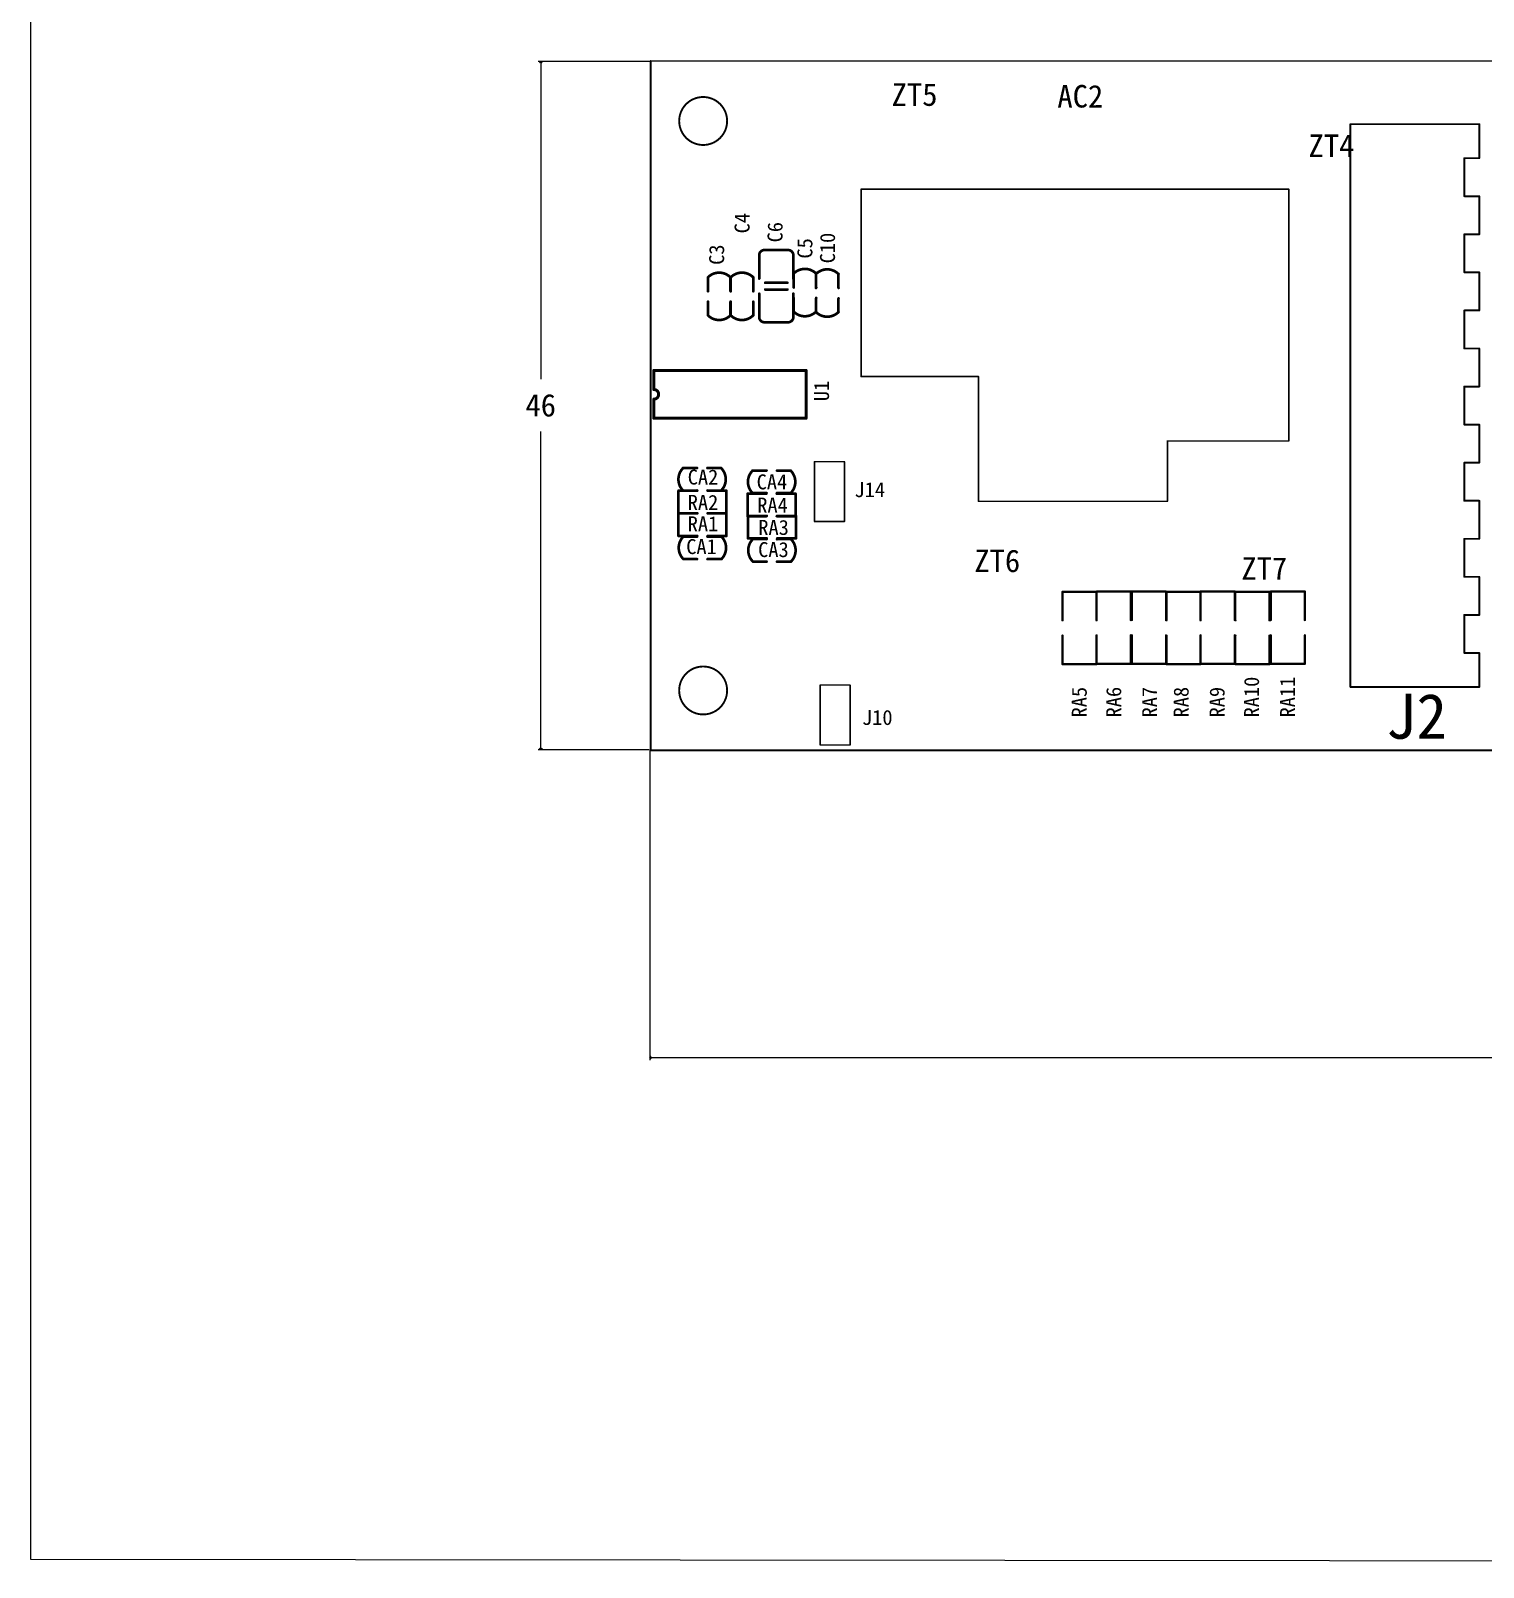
# Model space of a CAD drawing. Extents: x 761 to 1259, y 401 to 597.
# Drawn here: x 760.8 to 857.8, y 401.1 to 503.6 of the extents above; entities that cross this region are included whole.
import ezdxf

# ---------------------------------------------------------------- set-up
doc = ezdxf.new("R2010")
doc.units = 0
doc.header["$MEASUREMENT"] = 0
doc.layers.get('0').update_dxf_attribs({"linetype": 'CONTINUOUS'})
doc.layers.get('Defpoints').update_dxf_attribs({"linetype": 'CONTINUOUS'})
doc.layers.add('BOTTOMOVERLAY', color=7, linetype='CONTINUOUS')
doc.layers.add('KEEPOUTLAYER', color=6, linetype='CONTINUOUS')
doc.styles.get("Standard").update_dxf_attribs({"font": ''})
doc.styles.get('Standard').set_extended_font_data('SimSun')
doc.dimstyles.get("Standard").update_dxf_attribs({"dimtxt": 0.18, "dimasz": 0.18, "dimexe": 0.18, "dimexo": 0.0625, "dimgap": 0.09, "dimtad": 0, "dimtih": 1, "dimtoh": 1, "dimdec": 4, "dimzin": 0, "dimdsep": 46, "dimtxsty": 'Standard', "dimcen": 0.09, "dimadec": 0, "dimazin": 0, "dimtfac": 1, "dimtdec": 4, "dimtofl": 0, "dimtmove": 0, "dimatfit": 0, "dimfxl": 1, "dimtolj": 1, "dimtzin": 0, "dimarcsym": 0})

# ---------------------------------------------------------------- blocks, each defined once
blk = doc.blocks.new('0805_B_14')
at = {"layer": 'BOTTOMOVERLAY', "const_width": 0.15}
for points in [[(-2.41, -1.14), (-2.41, 1.14)], [(-0.51, 1.14), (-2.41, 1.14)], [(2.41, 1.14), (0.51, 1.14)], [(2.41, -1.14), (2.41, 1.14)], [(-0.51, -1.14), (-2.41, -1.14)], [(2.41, -1.14), (0.51, -1.14)]]:
    blk.add_lwpolyline(points, dxfattribs=at)
at = {"layer": 'BOTTOMOVERLAY', "const_width": 0.075}
for points in [[(-2.45, 1.14, 1), (-2.38, 1.14, 1)], [(-2.45, 1.14, 1), (-2.38, 1.14, 1)], [(-0.55, 1.14, 1), (-0.47, 1.14, 1)], [(0.47, 1.14, 1), (0.55, 1.14, 1)], [(2.38, 1.14, 1), (2.45, 1.14, 1)], [(2.38, 1.14, 1), (2.45, 1.14, 1)], [(-2.45, -1.14, 1), (-2.38, -1.14, 1)], [(-2.45, -1.14, 1), (-2.38, -1.14, 1)], [(-0.55, -1.14, 1), (-0.47, -1.14, 1)], [(0.47, -1.14, 1), (0.55, -1.14, 1)], [(2.38, -1.14, 1), (2.45, -1.14, 1)], [(2.38, -1.14, 1), (2.45, -1.14, 1)]]:
    blk.add_lwpolyline(points, format="xyb", close=True, dxfattribs=at)
blk = doc.blocks.new('0805_B_15')
at = {"layer": 'BOTTOMOVERLAY', "const_width": 0.15}
for points in [[(-2.41, -1.14), (-2.41, 1.14)], [(-0.51, 1.14), (-2.41, 1.14)], [(2.41, 1.14), (0.51, 1.14)], [(2.41, -1.14), (2.41, 1.14)], [(-0.51, -1.14), (-2.41, -1.14)], [(2.41, -1.14), (0.51, -1.14)]]:
    blk.add_lwpolyline(points, dxfattribs=at)
at = {"layer": 'BOTTOMOVERLAY', "const_width": 0.075}
for points in [[(-2.45, 1.14, 1), (-2.38, 1.14, 1)], [(-2.45, 1.14, 1), (-2.38, 1.14, 1)], [(-0.55, 1.14, 1), (-0.47, 1.14, 1)], [(0.47, 1.14, 1), (0.55, 1.14, 1)], [(2.38, 1.14, 1), (2.45, 1.14, 1)], [(2.38, 1.14, 1), (2.45, 1.14, 1)], [(-2.45, -1.14, 1), (-2.38, -1.14, 1)], [(-2.45, -1.14, 1), (-2.38, -1.14, 1)], [(-0.55, -1.14, 1), (-0.47, -1.14, 1)], [(0.47, -1.14, 1), (0.55, -1.14, 1)], [(2.38, -1.14, 1), (2.45, -1.14, 1)], [(2.38, -1.14, 1), (2.45, -1.14, 1)]]:
    blk.add_lwpolyline(points, format="xyb", close=True, dxfattribs=at)
blk = doc.blocks.new('0805_B_16')
at = {"layer": 'BOTTOMOVERLAY', "const_width": 0.15}
for points in [[(-2.41, -1.14), (-2.41, 1.14)], [(-0.51, 1.14), (-2.41, 1.14)], [(2.41, 1.14), (0.51, 1.14)], [(2.41, -1.14), (2.41, 1.14)], [(-0.51, -1.14), (-2.41, -1.14)], [(2.41, -1.14), (0.51, -1.14)]]:
    blk.add_lwpolyline(points, dxfattribs=at)
at = {"layer": 'BOTTOMOVERLAY', "const_width": 0.075}
for points in [[(-2.45, 1.14, 1), (-2.38, 1.14, 1)], [(-2.45, 1.14, 1), (-2.38, 1.14, 1)], [(-0.55, 1.14, 1), (-0.47, 1.14, 1)], [(0.47, 1.14, 1), (0.55, 1.14, 1)], [(2.38, 1.14, 1), (2.45, 1.14, 1)], [(2.38, 1.14, 1), (2.45, 1.14, 1)], [(-2.45, -1.14, 1), (-2.38, -1.14, 1)], [(-2.45, -1.14, 1), (-2.38, -1.14, 1)], [(-0.55, -1.14, 1), (-0.47, -1.14, 1)], [(0.47, -1.14, 1), (0.55, -1.14, 1)], [(2.38, -1.14, 1), (2.45, -1.14, 1)], [(2.38, -1.14, 1), (2.45, -1.14, 1)]]:
    blk.add_lwpolyline(points, format="xyb", close=True, dxfattribs=at)
blk = doc.blocks.new('7P_5_08_B_29')
at = {"layer": 'BOTTOMOVERLAY', "const_width": 0.127}
for points in [[(-18.78, 1), (-18.78, 3.8)], [(18.78, 3.8), (-18.78, 3.8)], [(18.78, -1), (18.78, 3.8)], [(-18.78, -4.8), (-18.78, 1)], [(18.78, -4.8), (18.78, -1)], [(-13.97, -3.8), (-16.51, -3.8)], [(-16.51, -4.8), (-16.51, -3.8)], [(-16.51, -4.8), (-16.51, -3.8)], [(-13.97, -4.8), (-13.97, -3.8)], [(-11.43, -4.8), (-11.43, -3.8)], [(-8.89, -3.8), (-11.43, -3.8)], [(-8.89, -4.8), (-8.89, -3.8)], [(-6.35, -4.8), (-6.35, -3.8)], [(-3.81, -3.8), (-6.35, -3.8)], [(-3.81, -4.8), (-3.81, -3.8)], [(-1.27, -4.8), (-1.27, -3.8)], [(1.27, -3.8), (-1.27, -3.8)], [(1.27, -4.8), (1.27, -3.8)], [(6.35, -3.8), (3.81, -3.8)], [(3.81, -4.8), (3.81, -3.8)], [(6.35, -4.8), (6.35, -3.8)], [(11.43, -3.8), (8.89, -3.8)], [(8.89, -4.8), (8.89, -3.8)], [(11.43, -4.8), (11.43, -3.8)], [(16.51, -3.8), (13.97, -3.8)], [(13.97, -4.8), (13.97, -3.8)], [(16.51, -4.8), (16.51, -3.8)], [(-16.51, -4.8), (-18.78, -4.8)], [(-11.43, -4.8), (-13.97, -4.8)], [(-6.35, -4.8), (-8.89, -4.8)], [(-1.27, -4.8), (-3.81, -4.8)], [(3.81, -4.8), (1.27, -4.8)], [(8.89, -4.8), (6.35, -4.8)], [(13.97, -4.8), (11.43, -4.8)], [(18.78, -4.8), (16.51, -4.8)]]:
    blk.add_lwpolyline(points, dxfattribs=at)
at = {"layer": 'BOTTOMOVERLAY', "const_width": 0.0635}
for points in [[(-18.81, 3.8, 1), (-18.75, 3.8, 1)], [(-18.81, 3.8, 1), (-18.75, 3.8, 1)], [(18.75, 3.8, 1), (18.81, 3.8, 1)], [(18.75, 3.8, 1), (18.81, 3.8, 1)], [(-18.81, 1, 1), (-18.75, 1, 1)], [(-18.81, 1, 1), (-18.75, 1, 1)], [(18.75, -1, 1), (18.81, -1, 1)], [(18.75, -1, 1), (18.81, -1, 1)], [(-16.54, -3.8, 1), (-16.48, -3.8, 1)], [(-16.54, -3.8, 1), (-16.48, -3.8, 1)], [(-16.54, -3.8, 1), (-16.48, -3.8, 1)], [(-14, -3.8, 1), (-13.94, -3.8, 1)], [(-14, -3.8, 1), (-13.94, -3.8, 1)], [(-11.46, -3.8, 1), (-11.4, -3.8, 1)], [(-11.46, -3.8, 1), (-11.4, -3.8, 1)], [(-8.92, -3.8, 1), (-8.86, -3.8, 1)], [(-8.92, -3.8, 1), (-8.86, -3.8, 1)], [(-6.38, -3.8, 1), (-6.32, -3.8, 1)], [(-6.38, -3.8, 1), (-6.32, -3.8, 1)], [(-3.84, -3.8, 1), (-3.78, -3.8, 1)], [(-3.84, -3.8, 1), (-3.78, -3.8, 1)], [(-1.3, -3.8, 1), (-1.24, -3.8, 1)], [(-1.3, -3.8, 1), (-1.24, -3.8, 1)], [(1.24, -3.8, 1), (1.3, -3.8, 1)], [(1.24, -3.8, 1), (1.3, -3.8, 1)], [(3.78, -3.8, 1), (3.84, -3.8, 1)], [(3.78, -3.8, 1), (3.84, -3.8, 1)], [(6.32, -3.8, 1), (6.38, -3.8, 1)], [(6.32, -3.8, 1), (6.38, -3.8, 1)], [(8.86, -3.8, 1), (8.92, -3.8, 1)], [(8.86, -3.8, 1), (8.92, -3.8, 1)], [(11.4, -3.8, 1), (11.46, -3.8, 1)], [(11.4, -3.8, 1), (11.46, -3.8, 1)], [(13.94, -3.8, 1), (14, -3.8, 1)], [(13.94, -3.8, 1), (14, -3.8, 1)], [(16.48, -3.8, 1), (16.54, -3.8, 1)], [(16.48, -3.8, 1), (16.54, -3.8, 1)], [(-18.81, -4.8, 1), (-18.75, -4.8, 1)], [(-18.81, -4.8, 1), (-18.75, -4.8, 1)], [(-16.54, -4.8, 1), (-16.48, -4.8, 1)], [(-16.54, -4.8, 1), (-16.48, -4.8, 1)], [(-16.54, -4.8, 1), (-16.48, -4.8, 1)], [(-14, -4.8, 1), (-13.94, -4.8, 1)], [(-14, -4.8, 1), (-13.94, -4.8, 1)], [(-11.46, -4.8, 1), (-11.4, -4.8, 1)], [(-11.46, -4.8, 1), (-11.4, -4.8, 1)], [(-8.92, -4.8, 1), (-8.86, -4.8, 1)], [(-8.92, -4.8, 1), (-8.86, -4.8, 1)], [(-6.38, -4.8, 1), (-6.32, -4.8, 1)], [(-6.38, -4.8, 1), (-6.32, -4.8, 1)], [(-3.84, -4.8, 1), (-3.78, -4.8, 1)], [(-3.84, -4.8, 1), (-3.78, -4.8, 1)], [(-1.3, -4.8, 1), (-1.24, -4.8, 1)], [(-1.3, -4.8, 1), (-1.24, -4.8, 1)], [(1.24, -4.8, 1), (1.3, -4.8, 1)], [(1.24, -4.8, 1), (1.3, -4.8, 1)], [(3.78, -4.8, 1), (3.84, -4.8, 1)], [(3.78, -4.8, 1), (3.84, -4.8, 1)], [(6.32, -4.8, 1), (6.38, -4.8, 1)], [(6.32, -4.8, 1), (6.38, -4.8, 1)], [(8.86, -4.8, 1), (8.92, -4.8, 1)], [(8.86, -4.8, 1), (8.92, -4.8, 1)], [(11.4, -4.8, 1), (11.46, -4.8, 1)], [(11.4, -4.8, 1), (11.46, -4.8, 1)], [(13.94, -4.8, 1), (14, -4.8, 1)], [(13.94, -4.8, 1), (14, -4.8, 1)], [(16.48, -4.8, 1), (16.54, -4.8, 1)], [(16.48, -4.8, 1), (16.54, -4.8, 1)], [(18.75, -4.8, 1), (18.81, -4.8, 1)], [(18.75, -4.8, 1), (18.81, -4.8, 1)]]:
    blk.add_lwpolyline(points, format="xyb", close=True, dxfattribs=at)
blk = doc.blocks.new('RN8207C_B_48')
at = {"layer": 'BOTTOMOVERLAY', "const_width": 0.2}
for points in [[(-1.6, 5.08), (-1.6, -5.08)], [(-1.6, 5.08), (1.6, 5.08)], [(1.6, 5.08), (1.6, -5.08)], [(-1.6, -5.08), (-0.32, -5.08)], [(0.32, -5.08), (1.6, -5.08)]]:
    blk.add_lwpolyline(points, dxfattribs=at)
at = {"layer": 'BOTTOMOVERLAY', "const_width": 0.1}
for points in [[(-1.65, 5.08, 1), (-1.55, 5.08, 1)], [(-1.65, 5.08, 1), (-1.55, 5.08, 1)], [(1.55, 5.08, 1), (1.65, 5.08, 1)], [(1.55, 5.08, 1), (1.65, 5.08, 1)], [(-1.65, -5.08, 1), (-1.55, -5.08, 1)], [(-1.65, -5.08, 1), (-1.55, -5.08, 1)], [(-0.37, -5.08, 1), (-0.27, -5.08, 1)], [(-0.37, -5.08, 1), (-0.27, -5.08, 1)], [(0.27, -5.08, 1), (0.37, -5.08, 1)], [(0.27, -5.08, 1), (0.37, -5.08, 1)], [(1.55, -5.08, 1), (1.65, -5.08, 1)], [(1.55, -5.08, 1), (1.65, -5.08, 1)]]:
    blk.add_lwpolyline(points, format="xyb", close=True, dxfattribs=at)
at = {"layer": 'BOTTOMOVERLAY', "const_width": 0.2}
blk.add_lwpolyline([(-0.32, -5.08, -1), (0.32, -5.08)], format="xyb", dxfattribs=at)
blk = doc.blocks.new('0805_B_59')
at = {"layer": 'BOTTOMOVERLAY', "const_width": 0.15}
for points in [[(-2.41, 1.14), (-2.41, -1.14)], [(-2.41, 1.14), (-0.51, 1.14)], [(0.51, 1.14), (2.41, 1.14)], [(2.41, 1.14), (2.41, -1.14)], [(-2.41, -1.14), (-0.51, -1.14)], [(0.51, -1.14), (2.41, -1.14)]]:
    blk.add_lwpolyline(points, dxfattribs=at)
at = {"layer": 'BOTTOMOVERLAY', "const_width": 0.075}
for points in [[(-2.45, 1.14, 1), (-2.38, 1.14, 1)], [(-2.45, 1.14, 1), (-2.38, 1.14, 1)], [(-0.55, 1.14, 1), (-0.47, 1.14, 1)], [(0.47, 1.14, 1), (0.55, 1.14, 1)], [(2.38, 1.14, 1), (2.45, 1.14, 1)], [(2.38, 1.14, 1), (2.45, 1.14, 1)], [(-2.45, -1.14, 1), (-2.38, -1.14, 1)], [(-2.45, -1.14, 1), (-2.38, -1.14, 1)], [(-0.55, -1.14, 1), (-0.47, -1.14, 1)], [(0.47, -1.14, 1), (0.55, -1.14, 1)], [(2.38, -1.14, 1), (2.45, -1.14, 1)], [(2.38, -1.14, 1), (2.45, -1.14, 1)]]:
    blk.add_lwpolyline(points, format="xyb", close=True, dxfattribs=at)
blk = doc.blocks.new('0603_B_60')
at = {"layer": 'BOTTOMOVERLAY', "const_width": 0.178}
for points in [[(-0.36, 0.77), (-1.61, 0.77)], [(-1.61, 0.77), (-1.61, -0.73)], [(1.59, 0.77), (0.34, 0.77)], [(1.59, 0.77), (1.59, -0.73)], [(-0.36, -0.73), (-1.61, -0.73)], [(1.59, -0.73), (0.34, -0.73)]]:
    blk.add_lwpolyline(points, dxfattribs=at)
at = {"layer": 'BOTTOMOVERLAY', "const_width": 0.0889}
for points in [[(-1.66, 0.77, 1), (-1.57, 0.77, 1)], [(-1.66, 0.77, 1), (-1.57, 0.77, 1)], [(-0.41, 0.77, 1), (-0.32, 0.77, 1)], [(0.29, 0.77, 1), (0.38, 0.77, 1)], [(1.54, 0.77, 1), (1.63, 0.77, 1)], [(1.54, 0.77, 1), (1.63, 0.77, 1)], [(-1.66, -0.73, 1), (-1.57, -0.73, 1)], [(-1.66, -0.73, 1), (-1.57, -0.73, 1)], [(-0.41, -0.73, 1), (-0.32, -0.73, 1)], [(0.29, -0.73, 1), (0.38, -0.73, 1)], [(1.54, -0.73, 1), (1.63, -0.73, 1)], [(1.54, -0.73, 1), (1.63, -0.73, 1)]]:
    blk.add_lwpolyline(points, format="xyb", close=True, dxfattribs=at)
blk = doc.blocks.new('0603_B_61')
at = {"layer": 'BOTTOMOVERLAY', "const_width": 0.178}
for points in [[(-1.61, 0.77), (-0.36, 0.77)], [(-1.61, -0.73), (-1.61, 0.77)], [(0.34, 0.77), (1.59, 0.77)], [(1.59, -0.73), (1.59, 0.77)], [(-1.61, -0.73), (-0.36, -0.73)], [(0.34, -0.73), (1.59, -0.73)]]:
    blk.add_lwpolyline(points, dxfattribs=at)
at = {"layer": 'BOTTOMOVERLAY', "const_width": 0.0889}
for points in [[(-1.66, 0.77, 1), (-1.57, 0.77, 1)], [(-1.66, 0.77, 1), (-1.57, 0.77, 1)], [(-0.41, 0.77, 1), (-0.32, 0.77, 1)], [(0.29, 0.77, 1), (0.38, 0.77, 1)], [(1.54, 0.77, 1), (1.63, 0.77, 1)], [(1.54, 0.77, 1), (1.63, 0.77, 1)], [(-1.66, -0.73, 1), (-1.57, -0.73, 1)], [(-1.66, -0.73, 1), (-1.57, -0.73, 1)], [(-0.41, -0.73, 1), (-0.32, -0.73, 1)], [(0.29, -0.73, 1), (0.38, -0.73, 1)], [(1.54, -0.73, 1), (1.63, -0.73, 1)], [(1.54, -0.73, 1), (1.63, -0.73, 1)]]:
    blk.add_lwpolyline(points, format="xyb", close=True, dxfattribs=at)
blk = doc.blocks.new('0603_B_62')
at = {"layer": 'BOTTOMOVERLAY', "const_width": 0.178}
for points in [[(-0.36, 0.77), (-1.61, 0.77)], [(-1.61, 0.77), (-1.61, -0.73)], [(1.59, 0.77), (0.34, 0.77)], [(1.59, 0.77), (1.59, -0.73)], [(-0.36, -0.73), (-1.61, -0.73)], [(1.59, -0.73), (0.34, -0.73)]]:
    blk.add_lwpolyline(points, dxfattribs=at)
at = {"layer": 'BOTTOMOVERLAY', "const_width": 0.0889}
for points in [[(-1.66, 0.77, 1), (-1.57, 0.77, 1)], [(-1.66, 0.77, 1), (-1.57, 0.77, 1)], [(-0.41, 0.77, 1), (-0.32, 0.77, 1)], [(0.29, 0.77, 1), (0.38, 0.77, 1)], [(1.54, 0.77, 1), (1.63, 0.77, 1)], [(1.54, 0.77, 1), (1.63, 0.77, 1)], [(-1.66, -0.73, 1), (-1.57, -0.73, 1)], [(-1.66, -0.73, 1), (-1.57, -0.73, 1)], [(-0.41, -0.73, 1), (-0.32, -0.73, 1)], [(0.29, -0.73, 1), (0.38, -0.73, 1)], [(1.54, -0.73, 1), (1.63, -0.73, 1)], [(1.54, -0.73, 1), (1.63, -0.73, 1)]]:
    blk.add_lwpolyline(points, format="xyb", close=True, dxfattribs=at)
blk = doc.blocks.new('0603_B_63')
at = {"layer": 'BOTTOMOVERLAY', "const_width": 0.178}
for points in [[(-1.61, 0.77), (-0.36, 0.77)], [(-1.61, -0.73), (-1.61, 0.77)], [(0.34, 0.77), (1.59, 0.77)], [(1.59, -0.73), (1.59, 0.77)], [(-1.61, -0.73), (-0.36, -0.73)], [(0.34, -0.73), (1.59, -0.73)]]:
    blk.add_lwpolyline(points, dxfattribs=at)
at = {"layer": 'BOTTOMOVERLAY', "const_width": 0.0889}
for points in [[(-1.66, 0.77, 1), (-1.57, 0.77, 1)], [(-1.66, 0.77, 1), (-1.57, 0.77, 1)], [(-0.41, 0.77, 1), (-0.32, 0.77, 1)], [(0.29, 0.77, 1), (0.38, 0.77, 1)], [(1.54, 0.77, 1), (1.63, 0.77, 1)], [(1.54, 0.77, 1), (1.63, 0.77, 1)], [(-1.66, -0.73, 1), (-1.57, -0.73, 1)], [(-1.66, -0.73, 1), (-1.57, -0.73, 1)], [(-0.41, -0.73, 1), (-0.32, -0.73, 1)], [(0.29, -0.73, 1), (0.38, -0.73, 1)], [(1.54, -0.73, 1), (1.63, -0.73, 1)], [(1.54, -0.73, 1), (1.63, -0.73, 1)]]:
    blk.add_lwpolyline(points, format="xyb", close=True, dxfattribs=at)
blk = doc.blocks.new('0603C_B_161')
at = {"layer": 'BOTTOMOVERLAY', "const_width": 0.18}
for points in [[(-0.75, 1.26, -0.414214), (0.75, 1.26)], [(0.75, -1.28, -0.414214), (-0.75, -1.28)]]:
    blk.add_lwpolyline(points, format="xyb", dxfattribs=at)
for points in [[(-0.75, 0.35), (-0.75, 1.26)], [(0.75, 0.35), (0.75, 1.26)], [(-0.75, -1.28), (-0.75, -0.35)], [(0.75, -1.28), (0.75, -0.35)]]:
    blk.add_lwpolyline(points, dxfattribs=at)
at = {"layer": 'BOTTOMOVERLAY', "const_width": 0.09}
for points in [[(-0.79, 1.26, 1), (-0.7, 1.26, 1)], [(-0.79, 1.26, 1), (-0.7, 1.26, 1)], [(0.71, 1.26, 1), (0.8, 1.26, 1)], [(0.71, 1.26, 1), (0.8, 1.26, 1)], [(-0.79, 0.35, 1), (-0.7, 0.35, 1)], [(0.71, 0.35, 1), (0.8, 0.35, 1)], [(-0.79, -0.35, 1), (-0.7, -0.35, 1)], [(0.71, -0.35, 1), (0.8, -0.35, 1)], [(-0.79, -1.28, 1), (-0.7, -1.28, 1)], [(-0.79, -1.28, 1), (-0.7, -1.28, 1)], [(0.71, -1.28, 1), (0.8, -1.28, 1)], [(0.71, -1.28, 1), (0.8, -1.28, 1)]]:
    blk.add_lwpolyline(points, format="xyb", close=True, dxfattribs=at)
blk = doc.blocks.new('0603C_B_162')
at = {"layer": 'BOTTOMOVERLAY', "const_width": 0.18}
for points in [[(-0.75, 1.26, -0.414214), (0.75, 1.26)], [(0.75, -1.28, -0.414214), (-0.75, -1.28)]]:
    blk.add_lwpolyline(points, format="xyb", dxfattribs=at)
for points in [[(-0.75, 1.26), (-0.75, 0.35)], [(0.75, 1.26), (0.75, 0.35)], [(-0.75, -0.35), (-0.75, -1.28)], [(0.75, -0.35), (0.75, -1.28)]]:
    blk.add_lwpolyline(points, dxfattribs=at)
at = {"layer": 'BOTTOMOVERLAY', "const_width": 0.09}
for points in [[(-0.79, 1.26, 1), (-0.7, 1.26, 1)], [(-0.79, 1.26, 1), (-0.7, 1.26, 1)], [(0.71, 1.26, 1), (0.8, 1.26, 1)], [(0.71, 1.26, 1), (0.8, 1.26, 1)], [(-0.79, 0.35, 1), (-0.7, 0.35, 1)], [(0.71, 0.35, 1), (0.8, 0.35, 1)], [(-0.79, -0.35, 1), (-0.7, -0.35, 1)], [(0.71, -0.35, 1), (0.8, -0.35, 1)], [(-0.79, -1.28, 1), (-0.7, -1.28, 1)], [(-0.79, -1.28, 1), (-0.7, -1.28, 1)], [(0.71, -1.28, 1), (0.8, -1.28, 1)], [(0.71, -1.28, 1), (0.8, -1.28, 1)]]:
    blk.add_lwpolyline(points, format="xyb", close=True, dxfattribs=at)
blk = doc.blocks.new('0603C_B_163')
at = {"layer": 'BOTTOMOVERLAY', "const_width": 0.18}
for points in [[(-0.75, 1.26, -0.414214), (0.75, 1.26)], [(0.75, -1.28, -0.414214), (-0.75, -1.28)]]:
    blk.add_lwpolyline(points, format="xyb", dxfattribs=at)
for points in [[(-0.75, 0.35), (-0.75, 1.26)], [(0.75, 0.35), (0.75, 1.26)], [(-0.75, -1.28), (-0.75, -0.35)], [(0.75, -1.28), (0.75, -0.35)]]:
    blk.add_lwpolyline(points, dxfattribs=at)
at = {"layer": 'BOTTOMOVERLAY', "const_width": 0.09}
for points in [[(-0.79, 1.26, 1), (-0.7, 1.26, 1)], [(-0.79, 1.26, 1), (-0.7, 1.26, 1)], [(0.71, 1.26, 1), (0.8, 1.26, 1)], [(0.71, 1.26, 1), (0.8, 1.26, 1)], [(-0.79, 0.35, 1), (-0.7, 0.35, 1)], [(0.71, 0.35, 1), (0.8, 0.35, 1)], [(-0.79, -0.35, 1), (-0.7, -0.35, 1)], [(0.71, -0.35, 1), (0.8, -0.35, 1)], [(-0.79, -1.28, 1), (-0.7, -1.28, 1)], [(-0.79, -1.28, 1), (-0.7, -1.28, 1)], [(0.71, -1.28, 1), (0.8, -1.28, 1)], [(0.71, -1.28, 1), (0.8, -1.28, 1)]]:
    blk.add_lwpolyline(points, format="xyb", close=True, dxfattribs=at)
blk = doc.blocks.new('0603C_B_164')
at = {"layer": 'BOTTOMOVERLAY', "const_width": 0.18}
for points in [[(-0.75, 1.26, -0.414214), (0.75, 1.26)], [(0.75, -1.28, -0.414214), (-0.75, -1.28)]]:
    blk.add_lwpolyline(points, format="xyb", dxfattribs=at)
for points in [[(-0.75, 1.26), (-0.75, 0.35)], [(0.75, 1.26), (0.75, 0.35)], [(-0.75, -0.35), (-0.75, -1.28)], [(0.75, -0.35), (0.75, -1.28)]]:
    blk.add_lwpolyline(points, dxfattribs=at)
at = {"layer": 'BOTTOMOVERLAY', "const_width": 0.09}
for points in [[(-0.79, 1.26, 1), (-0.7, 1.26, 1)], [(-0.79, 1.26, 1), (-0.7, 1.26, 1)], [(0.71, 1.26, 1), (0.8, 1.26, 1)], [(0.71, 1.26, 1), (0.8, 1.26, 1)], [(-0.79, 0.35, 1), (-0.7, 0.35, 1)], [(0.71, 0.35, 1), (0.8, 0.35, 1)], [(-0.79, -0.35, 1), (-0.7, -0.35, 1)], [(0.71, -0.35, 1), (0.8, -0.35, 1)], [(-0.79, -1.28, 1), (-0.7, -1.28, 1)], [(-0.79, -1.28, 1), (-0.7, -1.28, 1)], [(0.71, -1.28, 1), (0.8, -1.28, 1)], [(0.71, -1.28, 1), (0.8, -1.28, 1)]]:
    blk.add_lwpolyline(points, format="xyb", close=True, dxfattribs=at)
blk = doc.blocks.new('0603C_B_192')
at = {"layer": 'BOTTOMOVERLAY', "const_width": 0.18}
for points in [[(-0.75, 1.26, -0.414214), (0.75, 1.26)], [(0.75, -1.28, -0.414214), (-0.75, -1.28)]]:
    blk.add_lwpolyline(points, format="xyb", dxfattribs=at)
for points in [[(-0.75, 1.26), (-0.75, 0.35)], [(0.75, 1.26), (0.75, 0.35)], [(-0.75, -0.35), (-0.75, -1.28)], [(0.75, -0.35), (0.75, -1.28)]]:
    blk.add_lwpolyline(points, dxfattribs=at)
at = {"layer": 'BOTTOMOVERLAY', "const_width": 0.09}
for points in [[(-0.79, 1.26, 1), (-0.7, 1.26, 1)], [(-0.79, 1.26, 1), (-0.7, 1.26, 1)], [(0.71, 1.26, 1), (0.8, 1.26, 1)], [(0.71, 1.26, 1), (0.8, 1.26, 1)], [(-0.79, 0.35, 1), (-0.7, 0.35, 1)], [(0.71, 0.35, 1), (0.8, 0.35, 1)], [(-0.79, -0.35, 1), (-0.7, -0.35, 1)], [(0.71, -0.35, 1), (0.8, -0.35, 1)], [(-0.79, -1.28, 1), (-0.7, -1.28, 1)], [(-0.79, -1.28, 1), (-0.7, -1.28, 1)], [(0.71, -1.28, 1), (0.8, -1.28, 1)], [(0.71, -1.28, 1), (0.8, -1.28, 1)]]:
    blk.add_lwpolyline(points, format="xyb", close=True, dxfattribs=at)
blk = doc.blocks.new('0805C_B_196')
at = {"layer": 'BOTTOMOVERLAY', "const_width": 0.178}
for points in [[(-2.41, 0.79, -0.414214), (-2.06, 1.14)], [(2.06, 1.14, -0.414214), (2.41, 0.79)], [(-2.06, -1.14, -0.414214), (-2.41, -0.79)], [(2.41, -0.79, -0.414214), (2.06, -1.14)]]:
    blk.add_lwpolyline(points, format="xyb", dxfattribs=at)
for points in [[(-2.06, 1.14), (-0.51, 1.14)], [(0.51, 1.14), (2.06, 1.14)], [(-2.41, 0.78), (-2.41, -0.79)], [(-0.23, 0.74), (-0.23, -0.74)], [(0.23, 0.74), (0.23, -0.74)], [(2.41, 0.79), (2.41, -0.79)], [(-2.06, -1.14), (-0.51, -1.14)], [(0.51, -1.14), (2.06, -1.14)]]:
    blk.add_lwpolyline(points, dxfattribs=at)
at = {"layer": 'BOTTOMOVERLAY', "const_width": 0.0889}
for points in [[(-2.1, 1.14, 1), (-2.02, 1.14, 1)], [(-2.1, 1.14, 1), (-2.02, 1.14, 1)], [(-0.55, 1.14, 1), (-0.46, 1.14, 1)], [(0.46, 1.14, 1), (0.55, 1.14, 1)], [(2.01, 1.14, 1), (2.1, 1.14, 1)], [(2.01, 1.14, 1), (2.1, 1.14, 1)], [(-2.46, 0.79, 1), (-2.37, 0.79, 1)], [(-2.45, 0.78, 1), (-2.37, 0.78, 1)], [(-0.27, 0.74, 1), (-0.18, 0.74, 1)], [(0.18, 0.74, 1), (0.27, 0.74, 1)], [(2.37, 0.79, 1), (2.46, 0.79, 1)], [(2.37, 0.79, 1), (2.45, 0.79, 1)], [(-2.45, -0.79, 1), (-2.37, -0.79, 1)], [(-2.45, -0.79, 1), (-2.37, -0.79, 1)], [(-0.27, -0.74, 1), (-0.18, -0.74, 1)], [(0.18, -0.74, 1), (0.27, -0.74, 1)], [(2.37, -0.79, 1), (2.46, -0.79, 1)], [(2.37, -0.79, 1), (2.46, -0.79, 1)], [(-2.1, -1.14, 1), (-2.01, -1.14, 1)], [(-2.1, -1.14, 1), (-2.01, -1.14, 1)], [(-0.55, -1.14, 1), (-0.46, -1.14, 1)], [(0.46, -1.14, 1), (0.55, -1.14, 1)], [(2.02, -1.14, 1), (2.1, -1.14, 1)], [(2.02, -1.14, 1), (2.1, -1.14, 1)]]:
    blk.add_lwpolyline(points, format="xyb", close=True, dxfattribs=at)
blk = doc.blocks.new('0603C_B_197')
at = {"layer": 'BOTTOMOVERLAY', "const_width": 0.18}
for points in [[(-0.75, 1.26, -0.414214), (0.75, 1.26)], [(0.75, -1.28, -0.414214), (-0.75, -1.28)]]:
    blk.add_lwpolyline(points, format="xyb", dxfattribs=at)
for points in [[(-0.75, 1.26), (-0.75, 0.35)], [(0.75, 1.26), (0.75, 0.35)], [(-0.75, -0.35), (-0.75, -1.28)], [(0.75, -0.35), (0.75, -1.28)]]:
    blk.add_lwpolyline(points, dxfattribs=at)
at = {"layer": 'BOTTOMOVERLAY', "const_width": 0.09}
for points in [[(-0.79, 1.26, 1), (-0.7, 1.26, 1)], [(-0.79, 1.26, 1), (-0.7, 1.26, 1)], [(0.71, 1.26, 1), (0.8, 1.26, 1)], [(0.71, 1.26, 1), (0.8, 1.26, 1)], [(-0.79, 0.35, 1), (-0.7, 0.35, 1)], [(0.71, 0.35, 1), (0.8, 0.35, 1)], [(-0.79, -0.35, 1), (-0.7, -0.35, 1)], [(0.71, -0.35, 1), (0.8, -0.35, 1)], [(-0.79, -1.28, 1), (-0.7, -1.28, 1)], [(-0.79, -1.28, 1), (-0.7, -1.28, 1)], [(0.71, -1.28, 1), (0.8, -1.28, 1)], [(0.71, -1.28, 1), (0.8, -1.28, 1)]]:
    blk.add_lwpolyline(points, format="xyb", close=True, dxfattribs=at)
blk = doc.blocks.new('0603C_B_198')
at = {"layer": 'BOTTOMOVERLAY', "const_width": 0.18}
for points in [[(-0.75, 1.26, -0.414214), (0.75, 1.26)], [(0.75, -1.28, -0.414214), (-0.75, -1.28)]]:
    blk.add_lwpolyline(points, format="xyb", dxfattribs=at)
for points in [[(-0.75, 1.26), (-0.75, 0.35)], [(0.75, 1.26), (0.75, 0.35)], [(-0.75, -0.35), (-0.75, -1.28)], [(0.75, -0.35), (0.75, -1.28)]]:
    blk.add_lwpolyline(points, dxfattribs=at)
at = {"layer": 'BOTTOMOVERLAY', "const_width": 0.09}
for points in [[(-0.79, 1.26, 1), (-0.7, 1.26, 1)], [(-0.79, 1.26, 1), (-0.7, 1.26, 1)], [(0.71, 1.26, 1), (0.8, 1.26, 1)], [(0.71, 1.26, 1), (0.8, 1.26, 1)], [(-0.79, 0.35, 1), (-0.7, 0.35, 1)], [(0.71, 0.35, 1), (0.8, 0.35, 1)], [(-0.79, -0.35, 1), (-0.7, -0.35, 1)], [(0.71, -0.35, 1), (0.8, -0.35, 1)], [(-0.79, -1.28, 1), (-0.7, -1.28, 1)], [(-0.79, -1.28, 1), (-0.7, -1.28, 1)], [(0.71, -1.28, 1), (0.8, -1.28, 1)], [(0.71, -1.28, 1), (0.8, -1.28, 1)]]:
    blk.add_lwpolyline(points, format="xyb", close=True, dxfattribs=at)
blk = doc.blocks.new('0603C_B_199')
at = {"layer": 'BOTTOMOVERLAY', "const_width": 0.18}
for points in [[(-0.75, 1.26, -0.414214), (0.75, 1.26)], [(0.75, -1.28, -0.414214), (-0.75, -1.28)]]:
    blk.add_lwpolyline(points, format="xyb", dxfattribs=at)
for points in [[(-0.75, 1.26), (-0.75, 0.35)], [(0.75, 1.26), (0.75, 0.35)], [(-0.75, -0.35), (-0.75, -1.28)], [(0.75, -0.35), (0.75, -1.28)]]:
    blk.add_lwpolyline(points, dxfattribs=at)
at = {"layer": 'BOTTOMOVERLAY', "const_width": 0.09}
for points in [[(-0.79, 1.26, 1), (-0.7, 1.26, 1)], [(-0.79, 1.26, 1), (-0.7, 1.26, 1)], [(0.71, 1.26, 1), (0.8, 1.26, 1)], [(0.71, 1.26, 1), (0.8, 1.26, 1)], [(-0.79, 0.35, 1), (-0.7, 0.35, 1)], [(0.71, 0.35, 1), (0.8, 0.35, 1)], [(-0.79, -0.35, 1), (-0.7, -0.35, 1)], [(0.71, -0.35, 1), (0.8, -0.35, 1)], [(-0.79, -1.28, 1), (-0.7, -1.28, 1)], [(-0.79, -1.28, 1), (-0.7, -1.28, 1)], [(0.71, -1.28, 1), (0.8, -1.28, 1)], [(0.71, -1.28, 1), (0.8, -1.28, 1)]]:
    blk.add_lwpolyline(points, format="xyb", close=True, dxfattribs=at)
blk = doc.blocks.new('0805_B_207')
at = {"layer": 'BOTTOMOVERLAY', "const_width": 0.15}
for points in [[(-2.41, -1.14), (-2.41, 1.14)], [(-0.51, 1.14), (-2.41, 1.14)], [(2.41, 1.14), (0.51, 1.14)], [(2.41, -1.14), (2.41, 1.14)], [(-0.51, -1.14), (-2.41, -1.14)], [(2.41, -1.14), (0.51, -1.14)]]:
    blk.add_lwpolyline(points, dxfattribs=at)
at = {"layer": 'BOTTOMOVERLAY', "const_width": 0.075}
for points in [[(-2.45, 1.14, 1), (-2.38, 1.14, 1)], [(-2.45, 1.14, 1), (-2.38, 1.14, 1)], [(-0.55, 1.14, 1), (-0.47, 1.14, 1)], [(0.47, 1.14, 1), (0.55, 1.14, 1)], [(2.38, 1.14, 1), (2.45, 1.14, 1)], [(2.38, 1.14, 1), (2.45, 1.14, 1)], [(-2.45, -1.14, 1), (-2.38, -1.14, 1)], [(-2.45, -1.14, 1), (-2.38, -1.14, 1)], [(-0.55, -1.14, 1), (-0.47, -1.14, 1)], [(0.47, -1.14, 1), (0.55, -1.14, 1)], [(2.38, -1.14, 1), (2.45, -1.14, 1)], [(2.38, -1.14, 1), (2.45, -1.14, 1)]]:
    blk.add_lwpolyline(points, format="xyb", close=True, dxfattribs=at)
blk = doc.blocks.new('0805_B_208')
at = {"layer": 'BOTTOMOVERLAY', "const_width": 0.15}
for points in [[(-2.41, 1.14), (-2.41, -1.14)], [(-2.41, 1.14), (-0.51, 1.14)], [(0.51, 1.14), (2.41, 1.14)], [(2.41, 1.14), (2.41, -1.14)], [(-2.41, -1.14), (-0.51, -1.14)], [(0.51, -1.14), (2.41, -1.14)]]:
    blk.add_lwpolyline(points, dxfattribs=at)
at = {"layer": 'BOTTOMOVERLAY', "const_width": 0.075}
for points in [[(-2.45, 1.14, 1), (-2.38, 1.14, 1)], [(-2.45, 1.14, 1), (-2.38, 1.14, 1)], [(-0.55, 1.14, 1), (-0.47, 1.14, 1)], [(0.47, 1.14, 1), (0.55, 1.14, 1)], [(2.38, 1.14, 1), (2.45, 1.14, 1)], [(2.38, 1.14, 1), (2.45, 1.14, 1)], [(-2.45, -1.14, 1), (-2.38, -1.14, 1)], [(-2.45, -1.14, 1), (-2.38, -1.14, 1)], [(-0.55, -1.14, 1), (-0.47, -1.14, 1)], [(0.47, -1.14, 1), (0.55, -1.14, 1)], [(2.38, -1.14, 1), (2.45, -1.14, 1)], [(2.38, -1.14, 1), (2.45, -1.14, 1)]]:
    blk.add_lwpolyline(points, format="xyb", close=True, dxfattribs=at)
blk = doc.blocks.new('0805_B_209')
at = {"layer": 'BOTTOMOVERLAY', "const_width": 0.15}
for points in [[(-2.41, -1.14), (-2.41, 1.14)], [(-0.51, 1.14), (-2.41, 1.14)], [(2.41, 1.14), (0.51, 1.14)], [(2.41, -1.14), (2.41, 1.14)], [(-0.51, -1.14), (-2.41, -1.14)], [(2.41, -1.14), (0.51, -1.14)]]:
    blk.add_lwpolyline(points, dxfattribs=at)
at = {"layer": 'BOTTOMOVERLAY', "const_width": 0.075}
for points in [[(-2.45, 1.14, 1), (-2.38, 1.14, 1)], [(-2.45, 1.14, 1), (-2.38, 1.14, 1)], [(-0.55, 1.14, 1), (-0.47, 1.14, 1)], [(0.47, 1.14, 1), (0.55, 1.14, 1)], [(2.38, 1.14, 1), (2.45, 1.14, 1)], [(2.38, 1.14, 1), (2.45, 1.14, 1)], [(-2.45, -1.14, 1), (-2.38, -1.14, 1)], [(-2.45, -1.14, 1), (-2.38, -1.14, 1)], [(-0.55, -1.14, 1), (-0.47, -1.14, 1)], [(0.47, -1.14, 1), (0.55, -1.14, 1)], [(2.38, -1.14, 1), (2.45, -1.14, 1)], [(2.38, -1.14, 1), (2.45, -1.14, 1)]]:
    blk.add_lwpolyline(points, format="xyb", close=True, dxfattribs=at)
blk = doc.blocks.new('2_0_2_B_215')
at = {"layer": 'BOTTOMOVERLAY', "const_width": 0.1}
for points in [[(1, 2), (-1, 2)], [(-1, 2), (-1, -2)], [(1, 2), (1, -2)], [(1, -2), (-1, -2)]]:
    blk.add_lwpolyline(points, dxfattribs=at)
at = {"layer": 'BOTTOMOVERLAY', "const_width": 0.05}
for points in [[(-1.02, 2, 1), (-0.98, 2, 1)], [(-1.02, 2, 1), (-0.98, 2, 1)], [(0.98, 2, 1), (1.02, 2, 1)], [(0.98, 2, 1), (1.02, 2, 1)], [(-1.02, -2, 1), (-0.98, -2, 1)], [(-1.02, -2, 1), (-0.98, -2, 1)], [(0.98, -2, 1), (1.02, -2, 1)], [(0.98, -2, 1), (1.02, -2, 1)]]:
    blk.add_lwpolyline(points, format="xyb", close=True, dxfattribs=at)
blk = doc.blocks.new('2_0_2_B_217')
at = {"layer": 'BOTTOMOVERLAY', "const_width": 0.1}
for points in [[(1, 2), (-1, 2)], [(-1, 2), (-1, -2)], [(1, 2), (1, -2)], [(1, -2), (-1, -2)]]:
    blk.add_lwpolyline(points, dxfattribs=at)
at = {"layer": 'BOTTOMOVERLAY', "const_width": 0.05}
for points in [[(-1.02, 2, 1), (-0.98, 2, 1)], [(-1.02, 2, 1), (-0.98, 2, 1)], [(0.98, 2, 1), (1.02, 2, 1)], [(0.98, 2, 1), (1.02, 2, 1)], [(-1.02, -2, 1), (-0.98, -2, 1)], [(-1.02, -2, 1), (-0.98, -2, 1)], [(0.98, -2, 1), (1.02, -2, 1)], [(0.98, -2, 1), (1.02, -2, 1)]]:
    blk.add_lwpolyline(points, format="xyb", close=True, dxfattribs=at)
blk = doc.blocks.new('_Open90')
at = {"color": 0, "linetype": 'ByBlock', "lineweight": -2}
for p, q in [((0, 0), (-1, 0)), ((-0.5, 0.5), (0, 0)), ((0, 0), (-0.5, -0.5))]:
    blk.add_line(p, q, dxfattribs=at)
blk = doc.blocks.new('*D917')
at = {"color": 6, "linetype": 'Continuous', "lineweight": -2}
for p, q in [((802.15, 455.55), (802.15, 434.9)), ((1137.25, 455.49), (1137.25, 434.9)), ((802.33, 435.08), (967.23, 435.08)), ((1137.07, 435.08), (972.17, 435.08))]:
    blk.add_line(p, q, dxfattribs=at)
at = {"layer": 'Defpoints', "color": 0, "linetype": 'Continuous'}
for p in [(802.15, 455.62), (1137.25, 455.55), (1137.25, 435.08)]:
    blk.add_point(p, dxfattribs=at)
at = {"color": 6, "linetype": 'Continuous', "lineweight": -2, "xscale": 0.18, "yscale": 0.18, "zscale": 0.18, "rotation": 180}
blk.add_blockref('_Open90', (802.15, 435.08), dxfattribs=at)
at = {"color": 6, "linetype": 'Continuous', "lineweight": -2, "xscale": 0.18, "yscale": 0.18, "zscale": 0.18}
blk.add_blockref('_Open90', (1137.25, 435.08), dxfattribs=at)
at = {"color": 6, "linetype": 'Continuous', "insert": (969.7, 435.08), "char_height": 1.5, "attachment_point": 5}
blk.add_mtext('\\A1;335', dxfattribs=at)
blk = doc.blocks.new('*D918')
at = {"color": 6, "linetype": 'Continuous', "lineweight": -2}
for p, q in [((802.14, 501.54), (794.69, 501.54)), ((794.87, 501.36), (794.87, 480.33)), ((794.87, 455.79), (794.87, 476.83)), ((802.1, 455.61), (794.69, 455.61))]:
    blk.add_line(p, q, dxfattribs=at)
at = {"layer": 'Defpoints', "color": 0, "linetype": 'Continuous'}
for p in [(802.2, 501.54), (794.87, 455.61), (802.16, 455.61)]:
    blk.add_point(p, dxfattribs=at)
at = {"color": 6, "linetype": 'Continuous', "lineweight": -2, "xscale": 0.18, "yscale": 0.18, "zscale": 0.18}
for p, rotation in [((794.87, 501.54), 90), ((794.87, 455.61), 270)]:
    blk.add_blockref('_Open90', p, dxfattribs=dict(at, rotation=rotation))
at = {"color": 6, "linetype": 'Continuous', "insert": (794.87, 478.58), "char_height": 1.5, "attachment_point": 5}
blk.add_mtext('\\A1;46', dxfattribs=at)

msp = doc.modelspace()

# ---------------------------------------------------------------- linework, layer by layer
at = {"linetype": 'Continuous'}
msp.add_lwpolyline([(760.83, 596.96), (1259.19, 596.28), (1259.19, 401.05), (760.83, 401.57)], close=True, dxfattribs=at)
at = {"layer": 'KEEPOUTLAYER'}
for points, const_width in [([(802.21, 455.56), (802.21, 501.56)], 0.127), ([(1137.21, 501.56), (802.21, 501.56)], 0.1), ([(816.26, 492.68), (816.26, 493.01)], 0.1), ([(844.8, 493.01), (816.26, 493.01)], 0.1), ([(816.26, 480.51), (816.26, 492.68)], 0.1), ([(844.8, 476.21), (844.8, 493.01)], 0.1), ([(824.09, 480.51), (816.26, 480.51)], 0.1), ([(824.09, 472.18), (824.09, 480.51)], 0.1), ([(836.7, 472.18), (836.7, 476.21)], 0.1), ([(844.8, 476.21), (836.7, 476.21)], 0.1), ([(836.7, 472.18), (824.09, 472.18)], 0.1), ([(1137.21, 455.56), (802.21, 455.56)], 0.127)]:
    msp.add_lwpolyline(points, dxfattribs=dict(at, const_width=const_width))
for points, const_width in [([(802.24, 501.56, -1), (802.18, 501.56, -1)], 0.0635), ([(802.23, 501.56, -1), (802.18, 501.56, -1)], 0.05), ([(804.11, 497.56, -1), (807.31, 497.56, -1)], 0.127), ([(804.14, 497.56, -1), (804.08, 497.56, -1)], 0.0635), ([(807.34, 497.56, -1), (807.28, 497.56, -1)], 0.0635), ([(816.28, 493.01, -1), (816.23, 493.01, -1)], 0.05), ([(816.28, 493.01, -1), (816.23, 493.01, -1)], 0.05), ([(816.28, 492.68, -1), (816.23, 492.68, -1)], 0.05), ([(816.28, 492.68, -1), (816.23, 492.68, -1)], 0.05), ([(844.82, 493.01, -1), (844.77, 493.01, -1)], 0.05), ([(844.82, 493.01, -1), (844.77, 493.01, -1)], 0.05), ([(816.28, 480.51, -1), (816.23, 480.51, -1)], 0.05), ([(816.28, 480.51, -1), (816.23, 480.51, -1)], 0.05), ([(824.11, 480.51, -1), (824.06, 480.51, -1)], 0.05), ([(824.11, 480.51, -1), (824.06, 480.51, -1)], 0.05), ([(836.72, 476.21, -1), (836.67, 476.21, -1)], 0.05), ([(836.72, 476.21, -1), (836.67, 476.21, -1)], 0.05), ([(844.82, 476.21, -1), (844.77, 476.21, -1)], 0.05), ([(844.82, 476.21, -1), (844.77, 476.21, -1)], 0.05), ([(824.11, 472.18, -1), (824.06, 472.18, -1)], 0.05), ([(824.11, 472.18, -1), (824.06, 472.18, -1)], 0.05), ([(836.72, 472.18, -1), (836.67, 472.18, -1)], 0.05), ([(836.72, 472.18, -1), (836.67, 472.18, -1)], 0.05), ([(804.11, 459.56, -1), (807.31, 459.56, -1)], 0.127), ([(804.14, 459.56, -1), (804.08, 459.56, -1)], 0.0635), ([(807.34, 459.56, -1), (807.28, 459.56, -1)], 0.0635), ([(802.24, 455.56, -1), (802.18, 455.56, -1)], 0.0635), ([(802.24, 455.56, -1), (802.18, 455.56, -1)], 0.0635)]:
    msp.add_lwpolyline(points, format="xyb", close=True, dxfattribs=dict(at, const_width=const_width))

# ---------------------------------------------------------------- block references
at = {"xscale": -1}
for name, p, rotation in [('7P_5_08_B_29', (852.71, 478.57), 90), ('0805C_B_196', (810.59, 486.54), 270), ('0603C_B_199', (806.78, 485.85), 180), ('0603C_B_198', (808.3, 485.85), 180), ('0603C_B_197', (812.5, 486.1), 180), ('0603C_B_192', (813.99, 486.07), 180), ('RN8207C_B_48', (807.5, 479.32), 270), ('2_0_2_B_217', (814.14, 472.83), 180), ('0603C_B_163', (805.65, 473.65), 270), ('0603C_B_161', (810.29, 473.48), 270), ('0603_B_60', (810.29, 471.96), 180), ('0603C_B_164', (805.65, 469.08), 90), ('0603C_B_162', (810.29, 468.91), 90), ('0805_B_59', (830.83, 463.73), 270), ('0805_B_207', (833.11, 463.75), 90), ('0805_B_208', (835.46, 463.75), 90), ('0805_B_209', (837.77, 463.73), 270), ('0805_B_16', (840.05, 463.75), 90), ('0805_B_15', (842.37, 463.73), 90), ('0805_B_14', (844.73, 463.75), 270), ('2_0_2_B_215', (814.52, 457.92), 180)]:
    msp.add_blockref(name, p, dxfattribs=dict(at, rotation=rotation))
for name, p in [('0603_B_62', (805.65, 472.12)), ('0603_B_63', (805.65, 470.6)), ('0603_B_61', (810.29, 470.44))]:
    msp.add_blockref(name, p, dxfattribs=at)

# ---------------------------------------------------------------- texts
at = {"layer": 'BOTTOMOVERLAY'}
for s, height, p in [('ZT5', 1.5, (818.29, 498.57)), ('AC2', 1.5, (829.35, 498.46)), ('ZT4', 1.5, (846.11, 495.16)), ('CA2', 1, (804.68, 473.3)), ('CA4', 1, (809.28, 472.98)), ('J14', 1, (815.81, 472.46)), ('RA2', 1, (804.68, 471.61)), ('RA4', 1, (809.32, 471.43)), ('RA1', 1, (804.68, 470.18)), ('RA3', 1, (809.39, 469.94)), ('CA1', 1, (804.58, 468.66)), ('CA3', 1, (809.38, 468.46)), ('ZT6', 1.5, (823.81, 467.46)), ('ZT7', 1.5, (841.63, 466.95)), ('J2', 3, (851.27, 456.34)), ('J10', 1, (816.31, 457.26))]:
    msp.add_text(s, height=height, dxfattribs=at).set_placement(p)
for s, p in [('C4', (808.81, 490.06)), ('C6', (811.01, 489.46)), ('C3', (807.11, 487.96)), ('C5', (813, 488.38)), ('C10', (814.51, 488.06)), ('U1', (814.11, 478.86)), ('RA10', (842.81, 457.76)), ('RA11', (845.21, 457.76)), ('RA5', (831.31, 457.76)), ('RA6', (833.61, 457.76)), ('RA7', (836.01, 457.76)), ('RA8', (838.11, 457.76)), ('RA9', (840.51, 457.76))]:
    msp.add_text(s, height=1, rotation=90, dxfattribs=at).set_placement(p)

# ---------------------------------------------------------------- dimensions: what is measured, and where the dimension line sits
at = {"linetype": 'Continuous'}
dim = msp.add_linear_dim(base=(794.87, 455.61), p1=(802.2, 501.54), p2=(802.16, 455.61), angle=90, dimstyle='Standard', override={"dimtxt": 1.5, "dimgap": 1, "dimdec": 0, "dimblk1": 'Open90', "dimblk2": 'Open90', "dimsah": 1, "dimclrd": 6, "dimclre": 6, "dimclrt": 6, "dimatfit": 3}, dxfattribs=at)
dim.commit()
dim.dimension.update_dxf_attribs({"geometry": '*D918', "text_midpoint": (794.87, 478.58)})
dim = msp.add_linear_dim(base=(1137.25, 435.08), p1=(802.15, 455.62), p2=(1137.25, 455.55), dimstyle='Standard', override={"dimtxt": 1.5, "dimgap": 1, "dimdec": 0, "dimblk1": 'Open90', "dimblk2": 'Open90', "dimsah": 1, "dimclrd": 6, "dimclre": 6, "dimclrt": 6, "dimatfit": 3}, dxfattribs=at)
dim.commit()
dim.dimension.update_dxf_attribs({"geometry": '*D917', "text_midpoint": (969.7, 435.08)})

doc.saveas('drawing.dxf')
